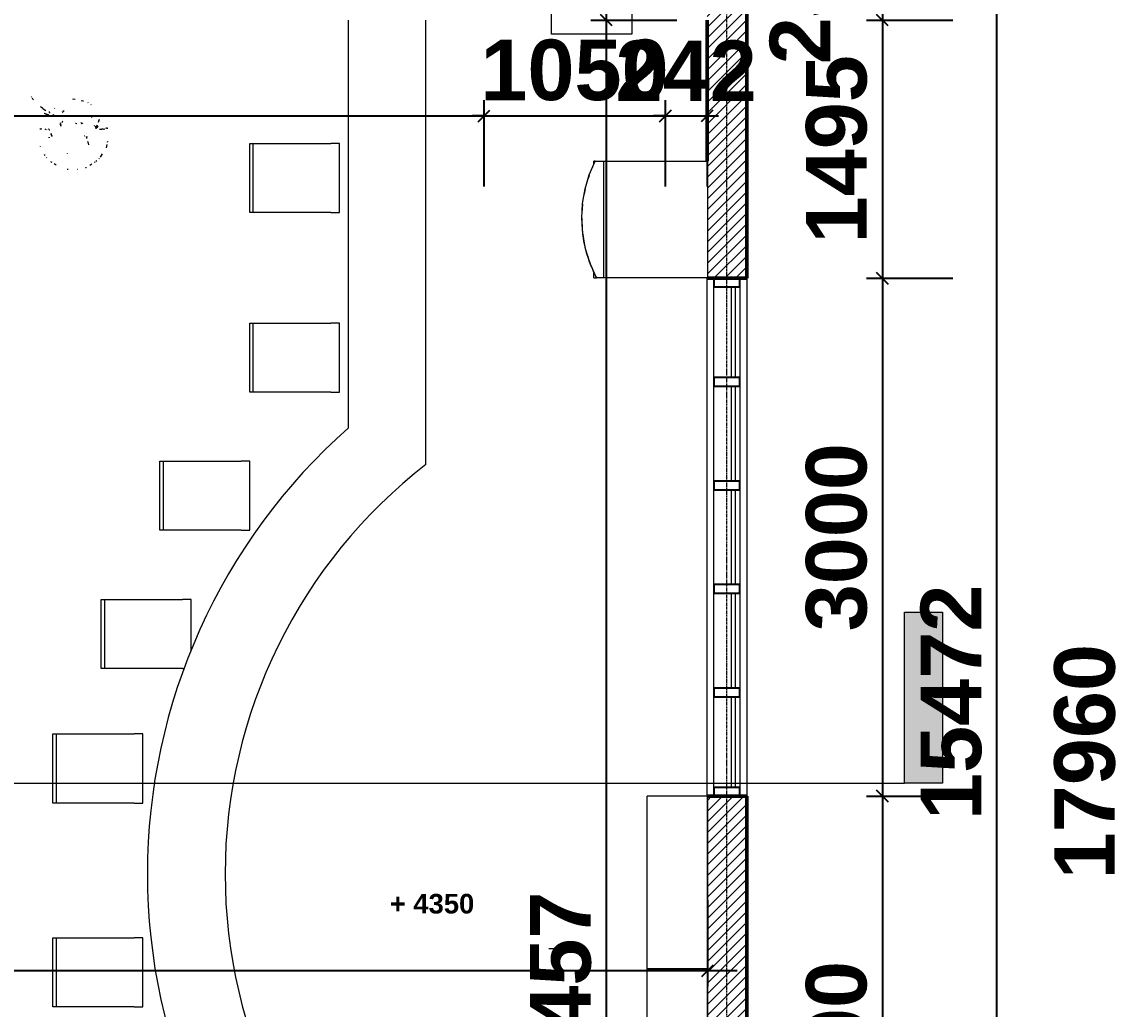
# Model space of a CAD drawing. Header units: inches. Extents: x 22 to 382261, y 22 to 371281.
# Drawn here: x 273784 to 280024, y 217176 to 222899 of the extents above; entities that cross this region are included whole.
import ezdxf

# ---------------------------------------------------------------- set-up
doc = ezdxf.new("R2010")
doc.units = ezdxf.units.IN
doc.header["$MEASUREMENT"] = 0
doc.linetypes.add('Grid Line 1_2_', pattern=[22.225, 12.7, -3.175, 3.175, -3.175])
for name, color, linetype, lineweight in [('A-ANNO-DIMS', 211, 'Continuous', 9), ('A-DOOR-IDEN', 31, 'Continuous', 9), ('A-GLAZ-CURT', 52, 'Continuous', 9), ('A-GLAZ-CWMG', 51, 'Continuous', 9), ('A-WALL-PATT', 111, 'Continuous', 9), ('G-ANNO-DIMS', 111, 'Continuous', 9), ('G-ANNO-SYMB', 111, 'Continuous', 9), ('G-IMPT', 8, 'Continuous', 9), ('I-FURN', 30, 'Continuous', 9), ('I-WALL', 2, 'Continuous', 9), ('Q-CASE', 31, 'Continuous', 9), ('S-GRID', 1, 'Continuous', 9)]:
    doc.layers.add(name, color=color, linetype=linetype, lineweight=lineweight)
doc.styles.add('Arial_B', font='arialbd.ttf', dxfattribs={"height": 350.793651})
doc.styles.add('Arial_B_1', font='arialbd.ttf', dxfattribs={"height": 180.555556})
doc.dimstyles.new('2', dxfattribs={"dimscale": 304.8, "dimtxt": 346.888196, "dimasz": 0.221354, "dimexe": 1.338583, "dimexo": 0.0625, "dimgap": 0.278871, "dimtad": 1, "dimdec": 0, "dimzin": 0, "dimdsep": 46, "dimtxsty": 'Arial_B', "dimblk1": 'OBLIQUE', "dimblk2": 'OBLIQUE', "dimsah": 1, "dimcen": 0.09, "dimdle": 0.557743, "dimazin": 0, "dimtfac": 1, "dimtdec": 4, "dimtix": 1, "dimtmove": 0, "dimatfit": 3, "dimfxl": 0.557743, "dimfxlon": 1, "dimtvp": 1, "dimtolj": 1, "dimtzin": 0, "dimarcsym": 2})
doc.dimstyles.new('2_1', dxfattribs={"dimscale": 304.8, "dimtxt": 204.05188, "dimasz": 0.130208, "dimexe": 0.787402, "dimexo": 0.0625, "dimgap": 0.164042, "dimtad": 1, "dimdec": 0, "dimzin": 0, "dimdsep": 46, "dimtxsty": 'Arial_B', "dimblk1": 'OBLIQUE', "dimblk2": 'OBLIQUE', "dimsah": 1, "dimcen": 0.09, "dimdle": 0.328084, "dimazin": 0, "dimtfac": 1, "dimtdec": 4, "dimtix": 1, "dimtmove": 1, "dimatfit": 3, "dimfxl": 0.328084, "dimfxlon": 1, "dimtvp": 1, "dimtolj": 1, "dimtzin": 0, "dimarcsym": 2})

# ---------------------------------------------------------------- blocks, each defined once
blk = doc.blocks.new('System Panel - Glazed-442036-02-FIRST FLOOR DIM - PART B')
at = {"layer": 'A-GLAZ-CURT', "lineweight": 18}
for p, q in [((262.5, 49.5), (-262.5, 49.5)), ((-262.5, 49.5), (-262.5, 24.5)), ((-262.5, 24.5), (262.5, 24.5)), ((262.5, 24.5), (262.5, 49.5))]:
    blk.add_line(p, q, dxfattribs=at)
blk = doc.blocks.new('System Panel - Glazed-442047-02-FIRST FLOOR DIM - PART B')
at = {"layer": 'A-GLAZ-CURT', "lineweight": 18}
for p, q in [((275, 49.5), (-275, 49.5)), ((-275, 49.5), (-275, 24.5)), ((-275, 24.5), (275, 24.5)), ((275, 24.5), (275, 49.5))]:
    blk.add_line(p, q, dxfattribs=at)
blk = doc.blocks.new('Rectangular Mullion - 50 x 150mm-440587-02-FIRST FLOOR DIM - PART B')
at = {"layer": 'A-GLAZ-CWMG'}
for p, q in [((22763.3, 6383.2), (22763.3, 6908.2)), ((22913.3, 6908.2), (22913.3, 6383.2))]:
    blk.add_line(p, q, dxfattribs=at)
blk = doc.blocks.new('Rectangular Mullion - 50 x 150mm-441106-02-FIRST FLOOR DIM - PART B')
at = {"layer": 'A-GLAZ-CWMG'}
for p, q in [((22763.297347, 5783.191796), (22763.297347, 6333.191796)), ((22913.297347, 6333.191796), (22913.297347, 5783.191796))]:
    blk.add_line(p, q, dxfattribs=at)
blk = doc.blocks.new('Rectangular Mullion - 50 x 150mm-442040-02-FIRST FLOOR DIM - PART B')
at = {"layer": 'A-GLAZ-CWMG', "lineweight": 25}
for p, q in [((-50, 75), (0, 75)), ((-50, -75), (-50, 75)), ((0, 75), (0, -75)), ((0, -75), (-50, -75))]:
    blk.add_line(p, q, dxfattribs=at)
blk = doc.blocks.new('Rectangular Mullion - 50 x 150mm-442033-02-FIRST FLOOR DIM - PART B')
at = {"layer": 'A-GLAZ-CWMG', "lineweight": 25}
for p, q in [((-25, 75), (25, 75)), ((-25, -75), (-25, 75)), ((25, 75), (25, -75)), ((25, -75), (-25, -75))]:
    blk.add_line(p, q, dxfattribs=at)
blk = doc.blocks.new('Rectangular Mullion - 50 x 150mm-V6-02-FIRST FLOOR DIM - PART B')
at = {"layer": 'A-GLAZ-CWMG', "lineweight": 25}
for p, q in [((-25, 75), (25, 75)), ((-25, -75), (-25, 75)), ((25, 75), (25, -75)), ((25, -75), (-25, -75))]:
    blk.add_line(p, q, dxfattribs=at)
blk = doc.blocks.new('Rectangular Mullion - 50 x 150mm-442043-02-FIRST FLOOR DIM - PART B')
at = {"layer": 'A-GLAZ-CWMG', "lineweight": 25}
for p, q in [((0, 75), (-50, 75)), ((-50, 75), (-50, -75)), ((0, -75), (0, 75)), ((-50, -75), (0, -75))]:
    blk.add_line(p, q, dxfattribs=at)
blk = doc.blocks.new('Bar_Stool_-_Stivi_6177_0001 - Bar_Stool_-_Stivi_6177_0001-886307-02-FIRST FLOOR DIM - PART B')
at = {"layer": 'I-FURN'}
for p, q in [((-250, 200), (-250, -200)), ((-200, 200), (-250, 200)), ((-200, 200), (200, 200)), ((200, 200), (250, 200)), ((250, 200), (270, 200)), ((250, 200), (250, -200)), ((270, 200), (270, -200)), ((-250, -200), (-200, -200)), ((200, -200), (-200, -200)), ((250, -200), (200, -200)), ((270, -200), (250, -200))]:
    blk.add_line(p, q, dxfattribs=at)
blk = doc.blocks.new('Bar_Stool_-_Stivi_6177_0001 - Bar_Stool_-_Stivi_6177_0001-V21-02-FIRST FLOOR DIM - PART B')
at = {"layer": 'I-FURN'}
for p, q in [((-200, 200), (-209.9, 200)), ((-200, 200), (200, 200)), ((200, 200), (250, 200)), ((250, 200), (270, 200)), ((250, 200), (250, -200)), ((270, 200), (270, -200)), ((-250, 97.7), (-250, -200)), ((-250, -200), (-200, -200)), ((200, -200), (-200, -200)), ((250, -200), (200, -200)), ((270, -200), (250, -200))]:
    blk.add_line(p, q, dxfattribs=at)
blk = doc.blocks.new('Casework 30 - Casework 30-869156-02-FIRST FLOOR DIM - PART B')
at = {"layer": 'Q-CASE'}
for p, q in [((20646.2, 8453.2), (20646.2, 6090.5)), ((21096.2, 5879.2), (21096.2, 8453.2))]:
    blk.add_line(p, q, dxfattribs=at)
for radius, start, end in [(3448.7, 131.51442, 228.48558), (2998.7, 127.74928, 232.25072)]:
    blk.add_arc((22932, 3508.2), radius, start, end, dxfattribs=at)
blk = doc.blocks.new('Bar_Stool_-_Stivi_6177_0001 - Bar_Stool_-_Stivi_6177_0001-886574-02-FIRST FLOOR DIM - PART B')
at = {"layer": 'I-FURN'}
for p, q in [((-250, 200), (-250, -200)), ((-200, 200), (-250, 200)), ((-200, 200), (200, 200)), ((200, 200), (250, 200)), ((250, 200), (270, 200)), ((250, 200), (250, -200)), ((270, 200), (270, -200)), ((-250, -200), (-200, -200)), ((200, -200), (-200, -200)), ((250, -200), (200, -200)), ((270, -200), (250, -200))]:
    blk.add_line(p, q, dxfattribs=at)
blk = doc.blocks.new('FREEZER COCACOLA - FREEZER COCACOLA-870207-02-FIRST FLOOR DIM - PART B')
at = {"layer": 'I-FURN'}
for p, q in [((-337.5, 125.6), (-337.5, 727.6)), ((-337.5, 727.6), (-285.6, 727.6)), ((-285.6, 727.6), (285.6, 727.6)), ((285.6, 727.6), (337.5, 727.6)), ((337.5, 727.6), (337.5, 125.6)), ((-337.5, 125.6), (337.5, 125.6)), ((-337.5, 76.5), (-337.5, 125.6)), ((337.5, 125.6), (337.5, 85)), ((-337.5, 76.5), (-337.5, 70.6)), ((-323.4, 70.6), (-337.5, 70.6)), ((337.5, 70.6), (305.2, 70.6)), ((337.5, 70.6), (337.5, 85))]:
    blk.add_line(p, q, dxfattribs=at)
at = {"layer": 'I-FURN', "flags": 128}
for points in [[(-8.4, 0), (-93.4, 4.9), (-177.3, 19.4), (-259.1, 43.4), (-337.5, 76.5)], [(337.5, 85), (255.5, 48.2), (169.7, 21.6), (81.3, 5.4), (-8.4, 0)]]:
    blk.add_lwpolyline(points, dxfattribs=at)
at = {"layer": 'I-FURN'}
for centre, radius, start, end in [((-8.4, 745.9), 745.9, 290.90022, 297.62619), ((-8.4, 745.9), 745.9, 250.5444, 252.66614), ((-8.4, 745.9), 745.9, 257.09202, 259.74431), ((-8.4, 745.9), 745.9, 263.72895, 266.56968), ((0, 695.8), 696.4, 269.30834, 291.42624), ((-8.4, 745.9), 745.9, 270.35508, 274.25652), ((0, 695.8), 696.4, 276.9575, 283.915), ((0, 695.8), 696.4, 276.9575, 283.915), ((-8.4, 745.9), 745.9, 277.17295, 281.26742), ((-8.4, 745.9), 745.9, 283.99075, 288.53799), ((0, 695.8), 696.4, 286.74775, 290.8725), ((0, 695.8), 696.4, 286.74775, 290.8725)]:
    blk.add_arc(centre, radius, start, end, dxfattribs=at)
blk = doc.blocks.new('M8 - M8-876421-02-FIRST FLOOR DIM - PART B')
at = {"layer": 'I-FURN'}
for p, q in [((0, 350), (1000, 350)), ((0, 350), (0, 4)), ((1000, 4), (1000, 350)), ((1000, 4), (0, 4)), ((0, 4), (0, 0)), ((1000, 4), (0, 4)), ((0, 0), (1000, 0)), ((1000, 0), (1000, 4))]:
    blk.add_line(p, q, dxfattribs=at)
blk = doc.blocks.new('M8 - M8-872269-02-FIRST FLOOR DIM - PART B')
at = {"layer": 'I-FURN'}
for p, q in [((1000, 0), (0, 0)), ((0, 0), (0, -4)), ((1000, -4), (1000, 0)), ((0, -4), (1000, -4)), ((0, -4), (1000, -4)), ((0, -4), (0, -350)), ((1000, -350), (1000, -4)), ((1000, -350), (0, -350))]:
    blk.add_line(p, q, dxfattribs=at)
blk = doc.blocks.new('PLANTA_91 - PLANTA_ICV_DWG-884031-02-FIRST FLOOR DIM - PART B')
at = {"layer": 'G-IMPT'}
for p, q in [((357.5, 614.3), (360.5, 610.3)), ((363.7, 605.6), (366.1, 602.3)), ((368.5, 599.2), (366.1, 602.3)), ((368.5, 599.2), (371.4, 595.6)), ((601.6, 598.6), (598.1, 597.9)), ((612.4, 596.5), (601.6, 598.6)), ((656.7, 587.7), (647.8, 589.4)), ((660.3, 587), (658.7, 587.3)), ((685.4, 579.6), (688.1, 577.8)), ((703.3, 567.7), (706.4, 565.6)), ((346, 503), (359.3, 502.8)), ((359.3, 502.8), (372.8, 502.5)), ((418.6, 551.2), (412.1, 556.4)), ((412.1, 556.4), (417.5, 552)), ((425.3, 545.8), (418.6, 551.2)), ((425.3, 545.8), (432.2, 540.4)), ((432.2, 540.4), (439.4, 534.9)), ((436.1, 515.6), (433.6, 516.6)), ((438.4, 514.7), (436.1, 515.6)), ((443.7, 513), (438.4, 514.7)), ((443.8, 531.5), (439.4, 534.9)), ((446.3, 512.2), (440.8, 513.9)), ((448.2, 510), (441.8, 513.3)), ((446.1, 512.2), (443.1, 513.2)), ((446.1, 512.2), (446.3, 512.2)), ((448.2, 510), (452.5, 507.5)), ((453.3, 510.6), (454.9, 510.2)), ((460.1, 508.9), (454.9, 510.2)), ((463.8, 501.1), (458.6, 501.5)), ((465.1, 501), (460.1, 501.5)), ((463.8, 501.1), (460.1, 501.5)), ((465.1, 501), (463.8, 501.1)), ((464.8, 522.5), (464.7, 527.3)), ((464.8, 522.5), (464.9, 518.2)), ((465.1, 501), (466.2, 501)), ((484.2, 506.5), (482.7, 504.8)), ((484.2, 506.5), (482.9, 504.7)), ((485.2, 506.8), (483.2, 505.2)), ((487.6, 510.4), (484.6, 506.6)), ((487.6, 510.4), (485.2, 506.8)), ((494.9, 548.1), (494.1, 545.9)), ((536.9, 524.6), (543.7, 527.9)), ((549.6, 530.9), (543.7, 527.9)), ((760.6, 499.5), (762.4, 503.1)), ((528.1, 458.7), (528, 454.7)), ((528.2, 450.7), (528, 454.7)), ((528.1, 458.7), (528.5, 462.4)), ((528.2, 450.7), (528.7, 447)), ((528.7, 446.7), (529.5, 443.2)), ((532.5, 446.8), (531.2, 445.9)), ((531.5, 450.9), (531.6, 449)), ((538.4, 467.8), (535.7, 464.1)), ((536.9, 465.7), (535.7, 464.1)), ((538.4, 467.8), (536.9, 465.7)), ((540, 469.8), (537.2, 466.2)), ((538.4, 467.8), (537.2, 466.2)), ((538.4, 467.8), (540, 469.8)), ((539.5, 469.1), (541.7, 471.7)), ((540, 469.8), (539.5, 469.1)), ((540, 469.8), (541.7, 471.7)), ((622.9, 456.6), (614.1, 459.2)), ((616.7, 458.5), (614.1, 459.2)), ((616.7, 458.5), (614.1, 459.1)), ((648.9, 459.7), (647.7, 463.8)), ((648.4, 458.8), (649.7, 458.6)), ((654.3, 457.9), (649.7, 458.6)), ((651.6, 460.7), (651.5, 461.5)), ((651.6, 460.7), (651.8, 457.8)), ((652.9, 457.8), (654.5, 461)), ((653.1, 458.2), (654.7, 461.9)), ((653.1, 458.2), (654.5, 461)), ((653.4, 458.3), (654.7, 462)), ((653.4, 458.3), (654.7, 461.9)), ((653.6, 457.8), (654.7, 462)), ((653.6, 457.8), (654.4, 461.5)), ((653.8, 457.8), (654, 459.9)), ((653.8, 457.8), (653.9, 459.9)), ((653.9, 457.9), (654.1, 459.8)), ((660.3, 459.2), (660.3, 459.2)), ((707.3, 493.1), (706.6, 491.5)), ((724.9, 444.6), (724.2, 447.1)), ((726.1, 440.7), (724.9, 444.6)), ((732.9, 439.3), (733.1, 443.1)), ((732.9, 436), (732.9, 439.3)), ((733, 440), (733, 443.2)), ((733, 440), (733.1, 443.1)), ((733, 442.9), (733.6, 436.3)), ((739.1, 445.7), (735.8, 435.5)), ((737.6, 442.4), (736.4, 445.8)), ((737.6, 442.4), (739.2, 438.2)), ((742.9, 437.4), (737.9, 432.8)), ((738.7, 437.9), (738, 442.9)), ((738.6, 439.3), (738, 442.9)), ((738.6, 439.3), (738.2, 440.6)), ((739.2, 438.2), (738.2, 440.6)), ((738.7, 437.9), (738.4, 441.5)), ((740.3, 439), (739, 436.9)), ((739.8, 447.9), (739.1, 445.7)), ((740.7, 437.7), (739.3, 438.1)), ((739.7, 435.6), (742.8, 439.2)), ((741.1, 440.3), (743.8, 445)), ((742.9, 437.4), (746.3, 440.4)), ((747.1, 469.2), (745.3, 464.2)), ((749.3, 474.7), (747.1, 469.2)), ((749.3, 474.7), (753, 483.2)), ((408.3, 427.5), (417.3, 427)), ((408.3, 427.5), (414, 427.2)), ((417.3, 427), (414, 427.2)), ((442.8, 424.5), (439.8, 424.8)), ((440.6, 424.7), (445.9, 424.1)), ((458, 423.7), (458.4, 425.1)), ((458.4, 425.1), (459.5, 426.1)), ((461.2, 427.6), (459.5, 426.1)), ((463, 379.3), (462.6, 375.2)), ((462.6, 375.2), (463, 379.2)), ((462.7, 422), (466.1, 421.7)), ((473.2, 400.3), (474.2, 396.7)), ((474.8, 394.7), (473.2, 399.9)), ((473.2, 399.9), (474.2, 396.7)), ((474.8, 394.7), (476.8, 388.7)), ((476.5, 388.7), (479, 382.4)), ((476.8, 388.7), (479, 382.4)), ((669.2, 387.2), (667.8, 387.4)), ((667.8, 387.4), (669.5, 387)), ((679.3, 378.8), (678.8, 382.1)), ((678.8, 378.9), (682, 379.7)), ((680, 374.9), (679.3, 378.8)), ((680.6, 372.2), (680, 374.9)), ((680.4, 382.7), (681.2, 378.7)), ((729.9, 430.9), (730.6, 429.6)), ((734.8, 429.8), (733.6, 436.3)), ((737, 433.5), (734.3, 429.1)), ((736.4, 432.5), (734.3, 429.1)), ((736.2, 431.3), (734.3, 429.5)), ((735.8, 435.5), (734.5, 431.4)), ((738.9, 436.7), (737, 433.5)), ((739.7, 435.6), (737.2, 432.8)), ((753.7, 425.3), (760.6, 425.2)), ((760.6, 425.2), (767.5, 425.4)), ((774.2, 425.7), (767.5, 425.4)), ((774.2, 425.7), (785.4, 426.8)), ((789.1, 433.2), (794.5, 431.8)), ((797.3, 431.2), (794.5, 431.8)), ((797.3, 431.2), (802.8, 430.4)), ((409.4, 325.5), (410, 322.2)), ((685, 354.8), (685.7, 352)), ((685.7, 352), (690.4, 334)), ((796.1, 336.4), (792.3, 317.1)), ((799.5, 353.5), (798.5, 348.7)), ((439.8, 272.1), (435.9, 277.8)), ((448.4, 259.2), (447.4, 260.6)), ((568.5, 283.5), (568.4, 285.3)), ((752.1, 254.9), (749.4, 250.9)), ((770.2, 282), (758.3, 264.2)), ((479.2, 232.1), (471.7, 237.2)), ((502.7, 216.4), (490.7, 224.4)), ((567.1, 194.1), (571.7, 193.2)), ((625.7, 192), (623.9, 191.7)), ((672.9, 201.4), (670.6, 200.9)), ((678.9, 202.6), (677.4, 202.3)), ((709.8, 222.6), (697.3, 214.2)), ((728.9, 235.3), (724.4, 232.3)), ((737.8, 241.3), (732.3, 237.6))]:
    blk.add_line(p, q, dxfattribs=at)
at = {"layer": 'I-FURN'}
for p, q in [((463.5, 429.9), (463.7, 429.9)), ((679.6, 398.5), (681.3, 397.7)), ((681.3, 397.7), (680, 398.3))]:
    blk.add_line(p, q, dxfattribs=at)
blk = doc.blocks.new('PLANTA_91 - PLANTA_91-884042-02-FIRST FLOOR DIM - PART B')
blk.add_blockref('PLANTA_91 - PLANTA_ICV_DWG-884031-02-FIRST FLOOR DIM - PART B', (-541, -457.8))
blk = doc.blocks.new('Section - M_Section Tail - Filled-28045-02-FIRST FLOOR DIM - PART B')
at = {"layer": 'G-ANNO-SYMB'}
blk.add_hatch(color=256, dxfattribs=at).paths.add_polyline_path([(0, 9), (0, 0), (-2, 0), (-2, 9)])
for p, q in [((0, 9), (-2, 9)), ((-2, 9), (-2, 0)), ((0, 0), (0, 9)), ((-2, 0), (0, 0))]:
    blk.add_line(p, q, dxfattribs=at)
blk = doc.blocks.new('_Oblique')
at = {"color": 0, "linetype": 'ByBlock', "lineweight": -2}
blk.add_line((-0.5, -0.5), (0.5, 0.5), dxfattribs=at)
blk = doc.blocks.new('*D4128')
at = {"layer": 'A-ANNO-DIMS', "color": 0, "lineweight": -2, "transparency": 16777216}
for p, q in [((279431.2, 211049.7), (279431.2, 226862.1)), ((279340.2, 226692.1), (279839.2, 226692.1)), ((279340.2, 211219.7), (279839.2, 211219.7))]:
    blk.add_line(p, q, dxfattribs=at)
at = {"layer": 'Defpoints', "color": 0, "transparency": 16777216}
for p in [(279321.2, 226692.1), (279431.2, 226692.1), (279321.2, 211219.7)]:
    blk.add_point(p, dxfattribs=at)
at = {"layer": 'A-ANNO-DIMS', "color": 0, "lineweight": -2, "transparency": 16777216, "xscale": 67.46874999999999, "yscale": 67.46874999999999, "zscale": 67.46874999999999}
for p, rotation in [((279431.2, 226692.1), 90), ((279431.2, 211219.7), 270)]:
    blk.add_blockref('_Oblique', p, dxfattribs=dict(at, rotation=rotation))
at = {"layer": 'A-ANNO-DIMS', "color": 0, "transparency": 16777216, "insert": (279167.1, 218955.9), "char_height": 350.79, "width": 1026.089, "attachment_point": 5, "rotation": 90, "style": 'Arial_B'}
blk.add_mtext('\\A1;15472', dxfattribs=at)
blk = doc.blocks.new('*D4133')
at = {"layer": 'A-ANNO-DIMS', "color": 0, "lineweight": -2, "transparency": 16777216}
for p, q in [((278767.5, 223237.1), (278767.5, 222807.1)), ((278676.6, 223137.1), (279007.5, 223137.1)), ((278676.6, 222907.1), (279007.5, 222907.1))]:
    blk.add_line(p, q, dxfattribs=at)
at = {"layer": 'Defpoints', "color": 0, "transparency": 16777216}
for p in [(278657.5, 223137.1), (278657.5, 222907.1), (278767.5, 222907.1)]:
    blk.add_point(p, dxfattribs=at)
at = {"layer": 'A-ANNO-DIMS', "color": 0, "lineweight": -2, "transparency": 16777216, "xscale": 39.68749999999999, "yscale": 39.68749999999999, "zscale": 39.68749999999999}
for p, rotation in [((278767.5, 223137.1), 90), ((278767.5, 222907.1), 270)]:
    blk.add_blockref('_Oblique', p, dxfattribs=dict(at, rotation=rotation))
at = {"layer": 'A-ANNO-DIMS', "color": 0, "transparency": 16777216, "insert": (278115.4, 222652.1), "char_height": 350.79, "width": 615.654, "attachment_point": 1, "rotation": 90, "line_spacing_factor": 0.941778, "style": 'Arial_B'}
blk.add_mtext('\\A1;230', dxfattribs=at)
blk = doc.blocks.new('*D4134')
at = {"layer": 'A-ANNO-DIMS', "color": 0, "lineweight": -2, "transparency": 16777216}
for p, q in [((278767.5, 223077.1), (278767.5, 221242.1)), ((278676.6, 222907.1), (279175.5, 222907.1)), ((278676.6, 221412.1), (279175.5, 221412.1))]:
    blk.add_line(p, q, dxfattribs=at)
at = {"layer": 'Defpoints', "color": 0, "transparency": 16777216}
for p in [(278657.5, 222907.1), (278657.5, 221412.1), (278767.5, 221412.1)]:
    blk.add_point(p, dxfattribs=at)
at = {"layer": 'A-ANNO-DIMS', "color": 0, "lineweight": -2, "transparency": 16777216, "xscale": 67.46874999999999, "yscale": 67.46874999999999, "zscale": 67.46874999999999}
for p, rotation in [((278767.5, 222907.1), 90), ((278767.5, 221412.1), 270)]:
    blk.add_blockref('_Oblique', p, dxfattribs=dict(at, rotation=rotation))
at = {"layer": 'A-ANNO-DIMS', "color": 0, "transparency": 16777216, "insert": (278503.3, 222159.6), "char_height": 350.79, "width": 820.872, "attachment_point": 5, "rotation": 90, "style": 'Arial_B'}
blk.add_mtext('\\A1;1495', dxfattribs=at)
blk = doc.blocks.new('*D4135')
at = {"layer": 'A-ANNO-DIMS', "color": 0, "lineweight": -2, "transparency": 16777216}
for p, q in [((278767.5, 221582.1), (278767.5, 218242.1)), ((278676.6, 221412.1), (279175.5, 221412.1)), ((278676.6, 218412.1), (279175.5, 218412.1))]:
    blk.add_line(p, q, dxfattribs=at)
at = {"layer": 'Defpoints', "color": 0, "transparency": 16777216}
for p in [(278657.5, 221412.1), (278657.5, 218412.1), (278767.5, 218412.1)]:
    blk.add_point(p, dxfattribs=at)
at = {"layer": 'A-ANNO-DIMS', "color": 0, "lineweight": -2, "transparency": 16777216, "xscale": 67.46874999999999, "yscale": 67.46874999999999, "zscale": 67.46874999999999}
for p, rotation in [((278767.5, 221412.1), 90), ((278767.5, 218412.1), 270)]:
    blk.add_blockref('_Oblique', p, dxfattribs=dict(at, rotation=rotation))
at = {"layer": 'A-ANNO-DIMS', "color": 0, "transparency": 16777216, "insert": (278503.4, 219912.1), "char_height": 350.79, "width": 820.872, "attachment_point": 5, "rotation": 90, "style": 'Arial_B'}
blk.add_mtext('\\A1;3000', dxfattribs=at)
blk = doc.blocks.new('*D4136')
at = {"layer": 'A-ANNO-DIMS', "color": 0, "lineweight": -2, "transparency": 16777216}
for p, q in [((278767.5, 218582.1), (278767.5, 215242.1)), ((278676.6, 218412.1), (279175.5, 218412.1)), ((278676.6, 215412.1), (279175.5, 215412.1))]:
    blk.add_line(p, q, dxfattribs=at)
at = {"layer": 'Defpoints', "color": 0, "transparency": 16777216}
for p in [(278657.5, 218412.1), (278657.5, 215412.1), (278767.5, 215412.1)]:
    blk.add_point(p, dxfattribs=at)
at = {"layer": 'A-ANNO-DIMS', "color": 0, "lineweight": -2, "transparency": 16777216, "xscale": 67.46874999999999, "yscale": 67.46874999999999, "zscale": 67.46874999999999}
for p, rotation in [((278767.5, 218412.1), 90), ((278767.5, 215412.1), 270)]:
    blk.add_blockref('_Oblique', p, dxfattribs=dict(at, rotation=rotation))
at = {"layer": 'A-ANNO-DIMS', "color": 0, "transparency": 16777216, "insert": (278503.4, 216912.1), "char_height": 350.79, "width": 820.872, "attachment_point": 5, "rotation": 90, "style": 'Arial_B'}
blk.add_mtext('\\A1;3000', dxfattribs=at)
blk = doc.blocks.new('*D4140')
at = {"layer": 'A-ANNO-DIMS', "color": 0, "lineweight": -2, "transparency": 16777216}
for p, q in [((280204.7, 227762.1), (280204.7, 209462.1)), ((280113.8, 227592.1), (280612.7, 227592.1)), ((280113.8, 209632.1), (280612.7, 209632.1))]:
    blk.add_line(p, q, dxfattribs=at)
at = {"layer": 'Defpoints', "color": 0, "transparency": 16777216}
for p in [(280094.7, 227592.1), (280094.7, 209632.1), (280204.7, 209632.1)]:
    blk.add_point(p, dxfattribs=at)
at = {"layer": 'A-ANNO-DIMS', "color": 0, "lineweight": -2, "transparency": 16777216, "xscale": 67.46874999999999, "yscale": 67.46874999999999, "zscale": 67.46874999999999}
for p, rotation in [((280204.7, 227592.1), 90), ((280204.7, 209632.1), 270)]:
    blk.add_blockref('_Oblique', p, dxfattribs=dict(at, rotation=rotation))
at = {"layer": 'A-ANNO-DIMS', "color": 0, "transparency": 16777216, "insert": (279940.5, 218612.1), "char_height": 350.79, "width": 1026.089, "attachment_point": 5, "rotation": 90, "style": 'Arial_B'}
blk.add_mtext('\\A1;17960', dxfattribs=at)
blk = doc.blocks.new('*D4163')
at = {"layer": 'A-ANNO-DIMS', "color": 0, "lineweight": -2, "transparency": 16777216}
for p, q in [((256710.3, 217310.1), (256710.3, 217809.1)), ((277756.4, 217310.1), (277756.4, 217809.1)), ((256540.3, 217401.1), (277926.4, 217401.1))]:
    blk.add_line(p, q, dxfattribs=at)
at = {"layer": 'Defpoints', "color": 0, "transparency": 16777216}
for p in [(277756.4, 217401.1), (256710.3, 217291.1), (277756.4, 217291.1)]:
    blk.add_point(p, dxfattribs=at)
at = {"layer": 'A-ANNO-DIMS', "color": 0, "lineweight": -2, "transparency": 16777216, "xscale": 67.46874999999999, "yscale": 67.46874999999999, "zscale": 67.46874999999999, "rotation": 180}
blk.add_blockref('_Oblique', (256710.3, 217401.1), dxfattribs=at)
at = {"layer": 'A-ANNO-DIMS', "color": 0, "lineweight": -2, "transparency": 16777216, "xscale": 67.46874999999999, "yscale": 67.46874999999999, "zscale": 67.46874999999999}
blk.add_blockref('_Oblique', (277756.4, 217401.1), dxfattribs=at)
at = {"layer": 'A-ANNO-DIMS', "color": 0, "transparency": 16777216, "insert": (267233.3, 217665.2), "char_height": 350.79, "width": 1026.089, "attachment_point": 5, "style": 'Arial_B'}
blk.add_mtext('\\A1;21046', dxfattribs=at)
blk = doc.blocks.new('*D4177')
at = {"layer": 'A-ANNO-DIMS', "color": 0, "lineweight": -2, "transparency": 16777216}
for p, q in [((268920.3, 222443.3), (268920.3, 221944.4)), ((276460.3, 222443.3), (276460.3, 221944.4)), ((268750.3, 222352.4), (276630.3, 222352.4))]:
    blk.add_line(p, q, dxfattribs=at)
at = {"layer": 'Defpoints', "color": 0, "transparency": 16777216}
for p in [(268920.3, 222462.4), (276460.3, 222462.4), (276460.3, 222352.4)]:
    blk.add_point(p, dxfattribs=at)
at = {"layer": 'A-ANNO-DIMS', "color": 0, "lineweight": -2, "transparency": 16777216, "xscale": 67.46874999999999, "yscale": 67.46874999999999, "zscale": 67.46874999999999, "rotation": 180}
blk.add_blockref('_Oblique', (268920.3, 222352.4), dxfattribs=at)
at = {"layer": 'A-ANNO-DIMS', "color": 0, "lineweight": -2, "transparency": 16777216, "xscale": 67.46874999999999, "yscale": 67.46874999999999, "zscale": 67.46874999999999}
blk.add_blockref('_Oblique', (276460.3, 222352.4), dxfattribs=at)
at = {"layer": 'A-ANNO-DIMS', "color": 0, "transparency": 16777216, "insert": (272690.3, 222616.5), "char_height": 350.79, "width": 820.872, "attachment_point": 5, "style": 'Arial_B'}
blk.add_mtext('\\A1;7540', dxfattribs=at)
blk = doc.blocks.new('*D4178')
at = {"layer": 'A-ANNO-DIMS', "color": 0, "lineweight": -2, "transparency": 16777216}
for p, q in [((276460.3, 222443.3), (276460.3, 221944.4)), ((277510.3, 222443.3), (277510.3, 221944.4)), ((276460.3, 222352.4), (276392.8, 222352.4)), ((276460.3, 222352.4), (277510.3, 222352.4)), ((277510.3, 222352.4), (277577.7, 222352.4))]:
    blk.add_line(p, q, dxfattribs=at)
at = {"layer": 'Defpoints', "color": 0, "transparency": 16777216}
for p in [(276460.3, 222462.4), (277510.3, 222462.4), (277510.3, 222352.4)]:
    blk.add_point(p, dxfattribs=at)
at = {"layer": 'A-ANNO-DIMS', "color": 0, "lineweight": -2, "transparency": 16777216, "xscale": 67.46874999999999, "yscale": 67.46874999999999, "zscale": 67.46874999999999}
blk.add_blockref('_Oblique', (276460.3, 222352.4), dxfattribs=at)
at = {"layer": 'A-ANNO-DIMS', "color": 0, "lineweight": -2, "transparency": 16777216, "xscale": 67.46874999999999, "yscale": 67.46874999999999, "zscale": 67.46874999999999, "rotation": 180}
blk.add_blockref('_Oblique', (277510.3, 222352.4), dxfattribs=at)
at = {"layer": 'A-ANNO-DIMS', "color": 0, "transparency": 16777216, "insert": (276985.3, 222616.5), "char_height": 350.79, "width": 820.872, "attachment_point": 5, "style": 'Arial_B'}
blk.add_mtext('\\A1;1050', dxfattribs=at)
blk = doc.blocks.new('*D4179')
at = {"layer": 'A-ANNO-DIMS', "color": 0, "lineweight": -2, "transparency": 16777216}
for p, q in [((277510.3, 222443.3), (277510.3, 221944.4)), ((277752.4, 222443.3), (277752.4, 221944.4)), ((277510.3, 222352.4), (277442.8, 222352.4)), ((277510.3, 222352.4), (277752.4, 222352.4)), ((277752.4, 222352.4), (277819.8, 222352.4))]:
    blk.add_line(p, q, dxfattribs=at)
at = {"layer": 'Defpoints', "color": 0, "transparency": 16777216}
for p in [(277510.3, 222462.4), (277752.4, 222462.4), (277752.4, 222352.4)]:
    blk.add_point(p, dxfattribs=at)
at = {"layer": 'A-ANNO-DIMS', "color": 0, "lineweight": -2, "transparency": 16777216, "xscale": 67.46874999999999, "yscale": 67.46874999999999, "zscale": 67.46874999999999}
blk.add_blockref('_Oblique', (277510.3, 222352.4), dxfattribs=at)
at = {"layer": 'A-ANNO-DIMS', "color": 0, "lineweight": -2, "transparency": 16777216, "xscale": 67.46874999999999, "yscale": 67.46874999999999, "zscale": 67.46874999999999, "rotation": 180}
blk.add_blockref('_Oblique', (277752.4, 222352.4), dxfattribs=at)
at = {"layer": 'A-ANNO-DIMS', "color": 0, "transparency": 16777216, "insert": (277631.3, 222613.5), "char_height": 350.79, "width": 615.654, "attachment_point": 5, "style": 'Arial_B'}
blk.add_mtext('\\A1;242', dxfattribs=at)
blk = doc.blocks.new('*D4182')
at = {"layer": 'A-ANNO-DIMS', "color": 0, "lineweight": -2, "transparency": 16777216}
for p, q in [((277170.1, 211279.7), (277170.1, 223077.1)), ((277079.2, 222907.1), (277578.1, 222907.1)), ((277079.2, 211449.7), (277578.1, 211449.7))]:
    blk.add_line(p, q, dxfattribs=at)
at = {"layer": 'Defpoints', "color": 0, "transparency": 16777216}
for p in [(277060.1, 222907.1), (277170.1, 222907.1), (277060.1, 211449.7)]:
    blk.add_point(p, dxfattribs=at)
at = {"layer": 'A-ANNO-DIMS', "color": 0, "lineweight": -2, "transparency": 16777216, "xscale": 67.46874999999999, "yscale": 67.46874999999999, "zscale": 67.46874999999999}
for p, rotation in [((277170.1, 222907.1), 90), ((277170.1, 211449.7), 270)]:
    blk.add_blockref('_Oblique', p, dxfattribs=dict(at, rotation=rotation))
at = {"layer": 'A-ANNO-DIMS', "color": 0, "transparency": 16777216, "insert": (276906, 217178.4), "char_height": 350.79, "width": 1026.089, "attachment_point": 5, "rotation": 90, "style": 'Arial_B'}
blk.add_mtext('\\A1;11457', dxfattribs=at)
blk = doc.blocks.new('M_Door Tag1 - M_Door Tag 2-910938-02-FIRST FLOOR DIM - PART B')
at = {"layer": 'A-DOOR-IDEN'}
for p, q in [((-1.206, 1.536), (3.019, 1.536)), ((-1.206, -1.791), (-1.206, 1.536)), ((3.019, 1.536), (3.019, -1.791)), ((3.019, -1.791), (-1.206, -1.791))]:
    blk.add_line(p, q, dxfattribs=at)

msp = doc.modelspace()

# ---------------------------------------------------------------- hatches: boundary and pattern name
at = {"layer": 'A-WALL-PATT'}
h = msp.add_hatch(dxfattribs=at)
h.set_pattern_fill('FP_1', color=256, style=0, pattern_type=2)
h.set_pattern_definition([(45, (255029.064, 214453.94), (-31.1127, 31.1127), [])])
h.paths.add_polyline_path([(277982.4, 211219.7), (277982.4, 213012.1), (277752.4, 213012.1), (277752.4, 211219.7)])
h.paths.add_polyline_path([(277982.4, 215412.1), (277982.4, 218412.1), (277756.4, 218412.1), (277756.4, 215412.1)])
h.paths.add_polyline_path([(277839.5, 221412.1), (277982.4, 221412.1), (277982.4, 223612.1), (277752.4, 223612.1), (277752.4, 222089.6), (277755, 222089.6), (277755, 221414.6), (277752.4, 221414.6), (277752.4, 221412.1), (277755, 221412.1)])
h.paths.add_polyline_path([(277752.4, 226012.1), (277982.4, 226012.1), (277982.4, 226692.1), (277752.4, 226692.1), (277752.4, 226462.1)])

# ---------------------------------------------------------------- linework, layer by layer
at = {"layer": 'G-ANNO-DIMS'}
msp.add_line((276835.6, 217530), (276912.7, 217530), dxfattribs=at)
at = {"layer": 'G-ANNO-SYMB'}
msp.add_line((241896, 218487.1), (278895.1, 218487.1), dxfattribs=at)
at = {"layer": 'I-WALL', "lineweight": 50}
for p, q in [((277982.4, 221412.1), (277982.4, 223612.1)), ((277752.4, 222907.1), (277752.4, 222089.4)), ((277752.4, 221414.9), (277752.4, 221412.1)), ((277752.4, 221412.1), (277982.4, 221412.1)), ((277982.4, 218412.1), (277756.4, 218412.1)), ((277982.4, 215412.1), (277982.4, 218412.1))]:
    msp.add_line(p, q, dxfattribs=at)
at = {"layer": 'I-WALL'}
for p, q in [((277752.4, 218412.1), (277752.4, 221412.1)), ((277982.4, 221412.1), (277982.4, 218412.1))]:
    msp.add_line(p, q, dxfattribs=at)
at = {"layer": 'S-GRID', "linetype": 'Grid Line 1_2_'}
msp.add_line((277867.4, 205050.6), (277867.4, 229464.7), dxfattribs=at)

# ---------------------------------------------------------------- block references
at = {"layer": 'A-DOOR-IDEN', "xscale": 110, "yscale": 110, "zscale": 110}
msp.add_blockref('M_Door Tag1 - M_Door Tag 2-910938-02-FIRST FLOOR DIM - PART B', (276985.3, 223022.1), dxfattribs=at)
at = {"layer": 'A-GLAZ-CURT', "rotation": 269.9999999999999}
for name, p in [('System Panel - Glazed-442036-02-FIRST FLOOR DIM - PART B', (277867.4, 221099.6)), ('System Panel - Glazed-442047-02-FIRST FLOOR DIM - PART B', (277867.4, 220512.1)), ('System Panel - Glazed-442047-02-FIRST FLOOR DIM - PART B', (277867.4, 219912.1)), ('System Panel - Glazed-442047-02-FIRST FLOOR DIM - PART B', (277867.4, 219312.1)), ('System Panel - Glazed-442036-02-FIRST FLOOR DIM - PART B', (277867.4, 218724.6))]:
    msp.add_blockref(name, p, dxfattribs=at)
at = {"layer": 'A-GLAZ-CWMG', "rotation": 89.99999999999993}
msp.add_blockref('Rectangular Mullion - 50 x 150mm-442043-02-FIRST FLOOR DIM - PART B', (277867.4, 221412.1), dxfattribs=at)
at = {"layer": 'A-GLAZ-CWMG'}
for name, p in [('Rectangular Mullion - 50 x 150mm-440587-02-FIRST FLOOR DIM - PART B', (255029.1, 214453.9)), ('Rectangular Mullion - 50 x 150mm-441106-02-FIRST FLOOR DIM - PART B', (255029.1, 214453.9)), ('Rectangular Mullion - 50 x 150mm-441106-02-FIRST FLOOR DIM - PART B', (255029.1, 213853.9)), ('Rectangular Mullion - 50 x 150mm-441106-02-FIRST FLOOR DIM - PART B', (255029.1, 213253.9)), ('Rectangular Mullion - 50 x 150mm-440587-02-FIRST FLOOR DIM - PART B', (255029.1, 212078.9))]:
    msp.add_blockref(name, p, dxfattribs=at)
at = {"layer": 'A-GLAZ-CWMG', "extrusion": (0, 0, -1), "rotation": 270.0000000000001}
for name, p in [('Rectangular Mullion - 50 x 150mm-442033-02-FIRST FLOOR DIM - PART B', (-277867.4, 220812.1)), ('Rectangular Mullion - 50 x 150mm-442033-02-FIRST FLOOR DIM - PART B', (-277867.4, 220212.1)), ('Rectangular Mullion - 50 x 150mm-442033-02-FIRST FLOOR DIM - PART B', (-277867.4, 219612.1)), ('Rectangular Mullion - 50 x 150mm-V6-02-FIRST FLOOR DIM - PART B', (-277867.4, 219012.1)), ('Rectangular Mullion - 50 x 150mm-442040-02-FIRST FLOOR DIM - PART B', (-277867.4, 218412.1))]:
    msp.add_blockref(name, p, dxfattribs=at)
at = {"layer": 'G-ANNO-SYMB', "extrusion": (0, 0, -1), "xscale": 110, "yscale": 110, "zscale": 110}
msp.add_blockref('Section - M_Section Tail - Filled-28045-02-FIRST FLOOR DIM - PART B', (-278895.1, 218487.1), dxfattribs=at)
at = {"layer": 'I-FURN'}
msp.add_blockref('PLANTA_91 - PLANTA_91-884042-02-FIRST FLOOR DIM - PART B', (274022.2, 222308), dxfattribs=at)
for name, p, rotation in [('Bar_Stool_-_Stivi_6177_0001 - Bar_Stool_-_Stivi_6177_0001-886307-02-FIRST FLOOR DIM - PART B', (275375.3, 221992.1), 180), ('FREEZER COCACOLA - FREEZER COCACOLA-870207-02-FIRST FLOOR DIM - PART B', (277027.4, 221752.1), 270.0000000000002), ('Bar_Stool_-_Stivi_6177_0001 - Bar_Stool_-_Stivi_6177_0001-886307-02-FIRST FLOOR DIM - PART B', (275375.3, 220952.1), 180), ('Bar_Stool_-_Stivi_6177_0001 - Bar_Stool_-_Stivi_6177_0001-886307-02-FIRST FLOOR DIM - PART B', (274855.3, 220152.1), 180), ('Bar_Stool_-_Stivi_6177_0001 - Bar_Stool_-_Stivi_6177_0001-V21-02-FIRST FLOOR DIM - PART B', (274515.3, 219352.1), 180), ('Bar_Stool_-_Stivi_6177_0001 - Bar_Stool_-_Stivi_6177_0001-886307-02-FIRST FLOOR DIM - PART B', (274235.3, 218572.1), 180), ('M8 - M8-876421-02-FIRST FLOOR DIM - PART B', (277756.4, 217412.1), 89.99999999999967), ('Bar_Stool_-_Stivi_6177_0001 - Bar_Stool_-_Stivi_6177_0001-886574-02-FIRST FLOOR DIM - PART B', (274235.3, 217392.1), 180), ('M8 - M8-872269-02-FIRST FLOOR DIM - PART B', (277756.4, 217412.1), 269.9999999999997)]:
    msp.add_blockref(name, p, dxfattribs=dict(at, rotation=rotation))
at = {"layer": 'Q-CASE'}
msp.add_blockref('Casework 30 - Casework 30-869156-02-FIRST FLOOR DIM - PART B', (255029.1, 214453.9), dxfattribs=at)

# ---------------------------------------------------------------- dimensions: what is measured, and where the dimension line sits
at = {"layer": 'A-ANNO-DIMS'}
for base, p1, p2, override, picture, middle in [((280204.7, 209632.1), (280094.7, 227592.1), (280094.7, 209632.1), {"dimpost": '<>', "dimfxl": 17960}, '*D4140', (279940.5, 218612.1)), ((279431.2, 226692.1), (279321.2, 211219.7), (279321.2, 226692.1), {"dimpost": '<>', "dimfxl": 15472.45732}, '*D4128', (279167.1, 218955.9)), ((277170.1, 222907.1), (277060.1, 211449.7), (277060.1, 222907.1), {"dimpost": '<>', "dimfxl": 11457.45732}, '*D4182', (276906, 217178.4)), ((278767.5, 221412.1), (278657.5, 222907.1), (278657.5, 221412.1), {"dimpost": '<>', "dimfxl": 1495}, '*D4134', (278503.3, 222159.6)), ((278767.5, 218412.1), (278657.5, 221412.1), (278657.5, 218412.1), {"dimpost": '<>', "dimfxl": 3000}, '*D4135', (278503.4, 219912.1)), ((278767.5, 215412.1), (278657.5, 218412.1), (278657.5, 215412.1), {"dimpost": '<>', "dimfxl": 3000}, '*D4136', (278503.4, 216912.1))]:
    dim = msp.add_linear_dim(base=base, p1=p1, p2=p2, angle=90, dimstyle='2', override=override, dxfattribs=at)
    dim.commit()
    dim.dimension.update_dxf_attribs({"geometry": picture, "text_midpoint": middle})
dim = msp.add_linear_dim(base=(278767.5, 222907.1), p1=(278657.5, 223137.1), p2=(278657.5, 222907.1), angle=90, dimstyle='2_1', override={"dimpost": '<>', "dimfxl": 230}, dxfattribs=at)
dim.commit()
dim.dimension.update_dxf_attribs({"geometry": '*D4133', "text_midpoint": (278349.3, 222959.9), "dimtype": 160, "text_rotation": 90})
for base, p1, p2, override, picture, middle in [((276460.3, 222352.4), (268920.3, 222462.4), (276460.3, 222462.4), {"dimpost": '<>', "dimfxl": 7540}, '*D4177', (272690.3, 222616.5)), ((277510.3, 222352.4), (276460.3, 222462.4), (277510.3, 222462.4), {"dimpost": '<>', "dimfxl": 1050}, '*D4178', (276985.3, 222616.5)), ((277752.4, 222352.4), (277510.3, 222462.4), (277752.4, 222462.4), {"dimpost": '<>', "dimfxl": 242.1}, '*D4179', (277631.3, 222613.5)), ((277756.4, 217401.1), (256710.3, 217291.1), (277756.4, 217291.1), {"dimpost": '<>', "dimfxl": 21046.1}, '*D4163', (267233.3, 217665.2))]:
    dim = msp.add_linear_dim(base=base, p1=p1, p2=p2, dimstyle='2', override=override, dxfattribs=at)
    dim.commit()
    dim.dimension.update_dxf_attribs({"geometry": picture, "text_midpoint": middle})

# ---------------------------------------------------------------- next in the draw order: texts
at = {"layer": 'G-ANNO-DIMS', "insert": (275915.6, 217845.9), "char_height": 113.49, "width": 716.461, "attachment_point": 1, "line_spacing_factor": 0.941778, "style": 'Arial_B_1', "bg_fill": 3, "box_fill_scale": 1.25, "bg_fill_color": 256, "bg_fill_true_color": 13158600, "bg_fill_transparency": 0}
msp.add_mtext('+ 4350', dxfattribs=at)

doc.saveas('drawing.dxf')
